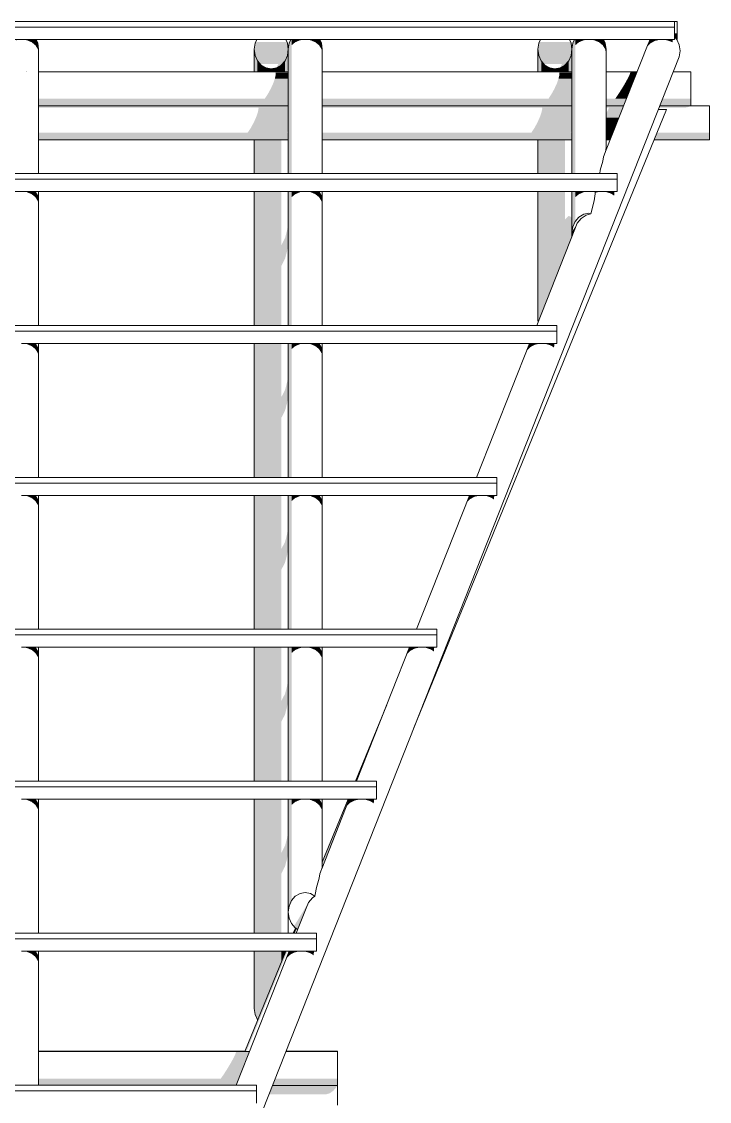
# Model space of a CAD drawing. Header units: millimetres. Extents: x -71878 to 121433, y -67383 to 83273.
# Drawn here: x 81839 to 84264, y -45468 to -41662 of the extents above; entities that cross this region are included whole.
import ezdxf

# ---------------------------------------------------------------- set-up
doc = ezdxf.new("R2010")
doc.units = ezdxf.units.MM
doc.header["$MEASUREMENT"] = 0
for name, color, linetype, lineweight in [('COLUMNAS_Pluma_Nº__1', 7, 'Continuous', 0), ('ENTIRADO_Pluma_Nº__21', 7, 'Continuous', 5), ('Vigas_Pluma_Nº__21', 7, 'Continuous', 5)]:
    doc.layers.add(name, color=color, linetype=linetype, lineweight=lineweight)
for name, color, linetype, lineweight, true_color in [('COLUMNAS_Pluma_Nº__3', 7, 'Continuous', 0, 0x646464), ('ENTIRADO_Pluma_Nº__3', 7, 'Continuous', 0, 0x646464), ('Vigas_Pluma_Nº__3', 7, 'Continuous', 0, 0x646464)]:
    doc.layers.add(name, color=color, linetype=linetype, lineweight=lineweight, true_color=true_color)

msp = doc.modelspace()

# ---------------------------------------------------------------- hatches: boundary and pattern name
at = {"layer": 'COLUMNAS_Pluma_Nº__3', "linetype": 'Continuous', "lineweight": 0, "true_color": 0x191919}
for points in [[(83126.31, -44069.697), (83016.017, -44339.609), (83019.497, -44339.609)], [(82899.463, -44624.844), (82899.463, -44636.716), (82977.422, -44445.933), (82994.466, -44402.863), (82990.17, -44402.863)], [(82797.229, -44875.032), (82802.08, -44875.032), (82808.567, -44859.158), (82804.654, -44856.862)], [(82626.837, -45292.02), (82631.688, -45292.02), (82776.233, -44938.285), (82771.382, -44938.285)]]:
    msp.add_hatch(color=250, dxfattribs=at).paths.add_polyline_path(points)
at = {"layer": 'ENTIRADO_Pluma_Nº__3', "linetype": 'Continuous', "lineweight": 0, "true_color": 0x191919}
msp.add_hatch(color=250, dxfattribs=at).paths.add_polyline_path([(84141.199, -41705.918), (84141.199, -41715.834), (84149.424, -41725.485), (84149.538, -41725.749), (84150.284, -41725.749), (84150.284, -41705.918)])
at = {"layer": 'Vigas_Pluma_Nº__3', "linetype": 'Continuous', "lineweight": 0, "true_color": 0x191919}
for points in [[(81820.921, -41728.158), (81839.463, -41725.749), (81820.921, -41725.749)], [(81858.004, -41725.749), (81839.463, -41725.749), (81858.004, -41728.158)], [(81858.004, -41728.158), (81874.73, -41735.149), (81874.73, -41725.749), (81858.004, -41725.749)], [(81874.73, -41735.149), (81888.004, -41746.038), (81888.004, -41725.749), (81874.73, -41725.749)], [(81888.004, -41725.749), (81888.004, -41746.038), (81896.526, -41759.759), (81896.526, -41738.743), (81894.649, -41734.5), (81889.213, -41725.749)], [(81896.526, -41759.759), (81899.463, -41774.969), (81899.463, -41760.092), (81896.526, -41738.743)], [(82659.463, -41760.092), (82662.399, -41781.441), (82670.922, -41800.7), (82680.583, -41811.826), (82744.403, -41811.826), (82737.299, -41825.926), (82738.004, -41825.798), (82754.73, -41815.985), (82768.004, -41800.7), (82776.526, -41781.441), (82779.463, -41760.092), (82776.526, -41738.743), (82774.649, -41734.5), (82664.277, -41734.5), (82662.399, -41738.743)], [(82782.399, -41738.742), (82779.463, -41760.091), (82779.463, -42197.918), (82782.399, -42197.918)], [(82782.399, -41738.742), (82782.399, -42197.918), (82790.922, -42197.918), (82790.922, -41725.749), (82788.149, -41725.749)], [(82790.922, -41746.038), (82804.195, -41735.149), (82804.195, -41725.749), (82790.922, -41725.749)], [(82804.195, -41735.149), (82820.921, -41728.158), (82820.922, -41725.749), (82804.195, -41725.749)], [(82820.921, -41728.158), (82839.462, -41725.749), (82820.922, -41725.749)], [(82858.004, -41725.749), (82839.463, -41725.749), (82858.004, -41728.158)], [(82858.004, -41728.158), (82874.73, -41735.149), (82874.73, -41725.749), (82858.004, -41725.749)], [(82874.73, -41735.149), (82888.004, -41746.038), (82888.004, -41725.749), (82874.73, -41725.749)], [(82888.004, -41725.749), (82888.004, -41746.038), (82896.526, -41759.759), (82896.526, -41738.742), (82894.649, -41734.5), (82889.213, -41725.749)], [(82896.526, -41759.759), (82899.463, -41774.969), (82899.463, -41760.091), (82896.526, -41738.742)], [(83659.463, -41760.092), (83662.399, -41781.441), (83670.922, -41800.7), (83680.583, -41811.825), (83744.403, -41811.826), (83737.299, -41825.926), (83738.004, -41825.798), (83754.73, -41815.985), (83768.004, -41800.7), (83776.526, -41781.441), (83779.463, -41760.092), (83776.526, -41738.743), (83774.649, -41734.5), (83664.277, -41734.5), (83662.399, -41738.743)], [(83779.463, -41760.091), (83779.463, -42197.918), (83782.399, -42197.918), (83782.399, -41738.742)], [(83782.399, -42197.918), (83790.921, -42197.918), (83790.921, -41725.749), (83788.149, -41725.749), (83782.399, -41738.742)], [(83790.922, -41746.038), (83804.196, -41735.149), (83804.195, -41725.749), (83790.922, -41725.749)], [(83804.195, -41735.149), (83820.921, -41728.158), (83820.922, -41725.749), (83804.195, -41725.749)], [(83820.921, -41728.158), (83839.463, -41725.749), (83820.922, -41725.749)], [(83839.463, -41725.749), (83858.004, -41728.158), (83858.004, -41725.749)], [(83858.004, -41728.158), (83874.73, -41735.149), (83874.73, -41725.749), (83858.004, -41725.749)], [(83874.73, -41735.149), (83888.004, -41746.038), (83888.004, -41725.749), (83874.73, -41725.749)], [(83888.004, -41746.038), (83896.526, -41759.759), (83896.526, -41738.742), (83894.649, -41734.5), (83889.213, -41725.749), (83888.004, -41725.749)], [(84054.108, -41727.052), (84046.355, -41745.076), (84045.697, -41746.445), (83897.584, -42120.721), (83896.526, -42124.101), (83890.982, -42139.265)], [(83896.526, -41759.759), (83899.463, -41774.969), (83899.463, -41760.091), (83896.526, -41738.742)], [(84053.492, -41728.607), (84044.693, -41750.844), (84056.383, -41738.83), (84061.559, -41725.749), (84056.274, -41725.749)], [(84046.415, -41744.629), (84046.355, -41745.076), (84054.108, -41727.052), (84053.89, -41727.415)], [(84061.559, -41725.749), (84056.382, -41738.83), (84072.18, -41730.382), (84074.014, -41725.749)], [(84072.18, -41730.382), (84090.541, -41726.326), (84090.769, -41725.749), (84074.014, -41725.749)], [(84090.541, -41726.326), (84109.666, -41727.059), (84110.185, -41725.749), (84090.769, -41725.749)], [(84109.666, -41727.059), (84127.684, -41732.509), (84130.36, -41725.749), (84110.185, -41725.749)], [(84130.36, -41725.749), (84127.684, -41732.51), (84133.709, -41736.341), (84134.817, -41725.749)], [(82662.399, -41781.441), (82659.463, -41760.092), (82659.463, -41839.078), (82662.399, -41839.078)], [(82670.922, -41800.7), (82662.399, -41781.441), (82662.399, -41839.078), (82670.922, -41839.078)], [(82776.526, -41781.441), (82768.004, -41800.701), (82768.004, -41839.078), (82775.405, -41839.078), (82776.526, -41835.271)], [(82779.463, -41760.092), (82776.526, -41781.441), (82776.526, -41835.271), (82779.38, -41805.576), (82779.463, -41804.629)], [(83662.399, -41781.441), (83659.463, -41760.092), (83659.463, -41839.078), (83662.399, -41839.078)], [(83662.399, -41839.078), (83670.922, -41839.078), (83670.922, -41800.701), (83662.399, -41781.441)], [(83776.526, -41781.441), (83768.004, -41800.701), (83768.004, -41839.078), (83775.405, -41839.078), (83776.526, -41835.271)], [(83779.463, -41760.092), (83776.526, -41781.441), (83776.526, -41835.271), (83779.38, -41805.576), (83779.463, -41804.629)], [(84045.697, -41746.445), (84046.355, -41745.076), (84046.415, -41744.629)], [(82684.195, -41815.985), (82670.922, -41800.7), (82670.922, -41839.078), (82684.195, -41839.078)], [(82700.922, -41825.798), (82684.195, -41815.985), (82684.195, -41839.078), (82700.922, -41839.078)], [(82754.73, -41815.985), (82738.004, -41825.798), (82738.004, -41839.078), (82754.73, -41839.078)], [(82768.004, -41800.7), (82754.73, -41815.985), (82754.73, -41839.078), (82768.004, -41839.078)], [(83684.195, -41815.985), (83670.922, -41800.701), (83670.922, -41839.078), (83684.195, -41839.078)], [(83700.922, -41825.798), (83684.195, -41815.985), (83684.195, -41839.078), (83700.922, -41839.078)], [(83754.73, -41815.985), (83738.004, -41825.798), (83738.004, -41839.078), (83754.73, -41839.078)], [(83754.73, -41839.078), (83768.004, -41839.078), (83768.004, -41800.701), (83754.73, -41815.985)], [(82700.922, -41839.078), (82719.463, -41839.078), (82719.463, -41829.179), (82700.922, -41825.798)], [(82719.463, -41829.179), (82719.463, -41839.078), (82738.004, -41839.078), (82738.004, -41825.798)], [(82779.462, -41839.078), (82730.674, -41839.078), (82734.526, -41842.015), (82779.462, -41842.015)], [(82732.174, -41863.811), (82779.462, -41863.811), (82779.462, -41850.537), (82735.043, -41850.537)], [(82734.526, -41842.015), (82735.043, -41850.537), (82779.462, -41850.537), (82779.462, -41842.015)], [(82779.463, -41839.078), (82779.463, -41821.767), (82778.043, -41839.078)], [(83700.922, -41839.078), (83719.463, -41839.078), (83719.463, -41829.179), (83700.922, -41825.798)], [(83719.463, -41839.078), (83738.004, -41839.078), (83738.004, -41825.798), (83719.463, -41829.179)], [(83730.674, -41839.078), (83734.526, -41842.015), (83779.462, -41842.015), (83779.462, -41839.078)], [(83735.043, -41850.537), (83732.173, -41863.811), (83779.462, -41863.811), (83779.462, -41850.537)], [(83734.526, -41842.015), (83735.043, -41850.537), (83779.462, -41850.537), (83779.462, -41842.015)], [(83779.463, -41839.078), (83779.463, -41821.767), (83778.043, -41839.078)], [(83982.131, -41850.537), (83975.614, -41863.811), (83999.251, -41863.811), (84004.504, -41850.537)], [(83985.276, -41842.015), (83982.131, -41850.537), (84004.504, -41850.537), (84007.876, -41842.015)], [(83984.742, -41839.078), (83985.276, -41842.015), (84007.876, -41842.015), (84009.039, -41839.078)], [(82726.198, -41880.537), (82717.703, -41899.078), (82779.462, -41899.078), (82779.462, -41880.537)], [(82732.173, -41863.811), (82726.198, -41880.537), (82779.462, -41880.537), (82779.462, -41863.811)], [(83726.198, -41880.537), (83717.703, -41899.078), (83779.462, -41899.078), (83779.462, -41880.537)], [(83732.174, -41863.811), (83726.198, -41880.537), (83779.462, -41880.537), (83779.462, -41863.811)], [(83955.285, -41899.078), (83985.295, -41899.078), (83992.632, -41880.537), (83966.364, -41880.537)], [(83966.364, -41880.537), (83992.632, -41880.537), (83999.251, -41863.811), (83975.614, -41863.811)], [(82696.641, -41934.345), (82779.462, -41934.345), (82779.462, -41917.619), (82707.518, -41917.618)], [(82707.518, -41917.619), (82779.462, -41917.619), (82779.462, -41899.078), (82717.702, -41899.078)], [(83696.641, -41934.345), (83779.462, -41934.345), (83779.462, -41917.619), (83707.518, -41917.619)], [(83717.702, -41899.078), (83707.518, -41917.619), (83779.462, -41917.619), (83779.462, -41899.078)], [(83932.055, -41934.345), (83971.338, -41934.345), (83977.957, -41917.619), (83943.464, -41917.619)], [(83943.464, -41917.619), (83977.957, -41917.619), (83985.295, -41899.078), (83955.285, -41899.078)], [(81899.463, -41947.619), (82779.462, -41947.619), (82779.462, -41934.345), (81899.463, -41934.345)], [(81899.463, -41956.142), (82779.462, -41956.142), (82779.462, -41947.619), (81899.463, -41947.619)], [(82779.462, -41956.142), (81899.463, -41956.142), (81899.463, -41959.078), (82779.462, -41959.078)], [(81899.463, -41962.015), (82779.462, -41962.015), (82779.462, -41959.078), (81899.463, -41959.078)], [(81899.463, -41965.923), (82674.312, -41965.923), (82674.592, -41970.537), (82779.462, -41970.537), (82779.462, -41962.014), (81899.463, -41962.014)], [(82674.592, -41970.537), (82671.722, -41983.811), (82779.462, -41983.811), (82779.462, -41970.537)], [(82899.463, -41947.619), (83779.462, -41947.619), (83779.462, -41934.345), (82899.463, -41934.345)], [(83779.462, -41947.619), (82899.463, -41947.619), (82899.463, -41956.142), (83779.462, -41956.142)], [(82899.463, -41956.142), (82899.463, -41959.078), (83779.462, -41959.078), (83779.462, -41956.142)], [(82899.463, -41959.078), (82899.463, -41962.015), (83779.463, -41962.015), (83779.463, -41959.078)], [(82899.463, -41965.923), (83674.312, -41965.923), (83674.592, -41970.537), (83779.463, -41970.537), (83779.463, -41962.014), (82899.463, -41962.014)], [(83671.722, -41983.811), (83779.463, -41983.811), (83779.463, -41970.537), (83674.592, -41970.537)], [(83899.463, -41947.619), (83966.085, -41947.619), (83971.338, -41934.345), (83899.463, -41934.345)], [(83899.463, -41956.142), (83962.713, -41956.142), (83966.085, -41947.619), (83899.463, -41947.619)], [(83899.463, -41956.142), (83899.463, -41959.078), (83961.551, -41959.078), (83962.713, -41956.142)], [(83961.551, -41959.078), (83899.463, -41959.078), (83899.463, -41962.015), (83960.388, -41962.015)], [(83909.726, -41965.923), (83908.023, -41970.537), (83957.016, -41970.537), (83960.389, -41962.014), (83899.463, -41962.014), (83899.463, -41965.923)], [(83908.023, -41970.537), (83901.506, -41983.811), (83951.763, -41983.811), (83957.016, -41970.537)], [(84088.506, -41962.014), (84086.96, -41965.923), (84176.479, -41965.923), (84186.895, -41964.467), (84192.316, -41962.015)], [(84089.669, -41959.078), (84088.506, -41962.015), (84192.316, -41962.015), (84195.074, -41961.423), (84198.808, -41959.078)], [(84089.669, -41959.078), (84198.808, -41959.078), (84198.808, -41956.142), (84090.831, -41956.142)], [(84090.831, -41956.142), (84198.808, -41956.142), (84198.808, -41947.619), (84094.203, -41947.619)], [(84099.456, -41934.345), (84094.203, -41947.619), (84198.808, -41947.619), (84198.808, -41934.345)], [(82657.251, -42019.078), (82779.462, -42019.078), (82779.462, -42000.537), (82665.747, -42000.537)], [(82671.722, -41983.811), (82665.747, -42000.537), (82779.462, -42000.537), (82779.462, -41983.811)], [(83657.251, -42019.078), (83779.463, -42019.078), (83779.463, -42000.537), (83665.747, -42000.537)], [(83671.722, -41983.811), (83665.747, -42000.537), (83779.463, -42000.537), (83779.463, -41983.811)], [(83899.463, -42000.537), (83945.144, -42000.537), (83951.763, -41983.811), (83901.506, -41983.811), (83899.463, -41987.506)], [(83899.463, -42019.078), (83937.807, -42019.078), (83945.144, -42000.537), (83899.463, -42000.537)], [(82647.066, -42037.619), (82636.19, -42054.345), (82774.186, -42054.345), (82779.463, -42046.231), (82779.463, -42037.619)], [(82647.066, -42037.619), (82779.462, -42037.619), (82779.462, -42019.078), (82657.251, -42019.078)], [(83647.067, -42037.619), (83636.19, -42054.345), (83774.186, -42054.346), (83779.462, -42046.231), (83779.462, -42037.619)], [(83647.066, -42037.619), (83779.463, -42037.619), (83779.463, -42019.078), (83657.251, -42019.078)], [(83899.463, -42037.619), (83930.47, -42037.619), (83937.807, -42019.078), (83899.463, -42019.078)], [(83930.47, -42037.619), (83899.463, -42037.619), (83899.463, -42054.345), (83923.85, -42054.345)], [(82779.462, -42054.345), (81899.463, -42054.345), (81899.463, -42067.619), (82779.462, -42067.619)], [(81899.463, -42076.141), (82779.462, -42076.141), (82779.462, -42067.619), (81899.463, -42067.619)], [(81899.463, -42076.141), (81899.463, -42079.078), (82779.462, -42079.078), (82779.462, -42076.141)], [(82659.463, -42197.918), (82662.399, -42197.918), (82662.399, -42079.078), (82659.463, -42079.078)], [(82662.399, -42197.918), (82670.922, -42197.918), (82670.922, -42079.078), (82662.399, -42079.078)], [(82670.921, -42197.918), (82684.195, -42197.918), (82684.195, -42079.078), (82670.921, -42079.078)], [(82684.195, -42197.918), (82700.922, -42197.918), (82700.922, -42079.078), (82684.195, -42079.078)], [(82700.922, -42197.918), (82719.463, -42197.918), (82719.463, -42079.078), (82700.922, -42079.078)], [(82738.004, -42079.078), (82719.463, -42079.078), (82719.463, -42197.918), (82738.004, -42197.918)], [(82738.004, -42197.918), (82754.73, -42197.918), (82754.73, -42079.078), (82738.004, -42079.078)], [(82899.463, -42067.619), (83779.462, -42067.619), (83779.462, -42054.345), (82899.463, -42054.345)], [(83779.462, -42067.619), (82899.463, -42067.619), (82899.463, -42076.141), (83779.462, -42076.141)], [(83779.462, -42076.141), (82899.463, -42076.141), (82899.463, -42079.078), (83779.462, -42079.078)], [(83659.463, -42197.918), (83662.399, -42197.918), (83662.399, -42079.078), (83659.463, -42079.078)], [(83662.399, -42079.078), (83662.399, -42197.918), (83670.922, -42197.918), (83670.922, -42079.078)], [(83670.922, -42197.918), (83684.195, -42197.918), (83684.195, -42079.078), (83670.922, -42079.078)], [(83684.195, -42079.078), (83684.195, -42197.918), (83700.922, -42197.918), (83700.922, -42079.078)], [(83700.922, -42079.078), (83700.922, -42197.918), (83719.463, -42197.918), (83719.463, -42079.078)], [(83719.463, -42197.918), (83738.004, -42197.918), (83738.004, -42079.078), (83719.463, -42079.078)], [(83754.73, -42079.078), (83738.004, -42079.078), (83738.004, -42197.918), (83754.73, -42197.918)], [(83899.463, -42054.345), (83899.463, -42067.619), (83918.598, -42067.619), (83923.85, -42054.345)], [(83918.598, -42067.619), (83899.463, -42067.619), (83899.463, -42076.141), (83915.225, -42076.141)], [(83899.463, -42079.078), (83914.063, -42079.078), (83915.225, -42076.141), (83899.463, -42076.141)], [(84070.1, -42076.141), (84068.9, -42079.078), (84263.98, -42079.078), (84263.98, -42076.141)], [(84070.1, -42076.141), (84263.98, -42076.141), (84263.98, -42067.619), (84073.582, -42067.619)], [(84079.006, -42054.345), (84073.582, -42067.619), (84263.98, -42067.619), (84263.98, -42054.345)], [(83890.982, -42139.264), (83896.526, -42124.101), (83896.526, -42118.233)], [(83896.526, -42118.233), (83896.526, -42124.101), (83897.584, -42120.721), (83899.463, -42115.972), (83899.463, -42098.845)], [(81839.582, -42261.171), (81858.004, -42263.565), (81858.004, -42261.171)], [(81858.004, -42263.565), (81874.73, -42270.556), (81874.73, -42261.171), (81858.004, -42261.171)], [(81874.73, -42270.556), (81888.004, -42281.445), (81888.004, -42261.171), (81874.73, -42261.171)], [(81888.004, -42261.171), (81888.004, -42281.445), (81896.526, -42295.166), (81896.526, -42272.93), (81889.222, -42261.171)], [(81896.526, -42295.166), (81899.463, -42310.376), (81899.463, -42288.14), (81896.526, -42272.93)], [(82662.399, -42261.171), (82659.463, -42261.171), (82659.463, -42733.341), (82662.399, -42733.341)], [(82670.922, -42261.171), (82662.399, -42261.171), (82662.399, -42733.341), (82670.922, -42733.341)], [(82670.922, -42733.341), (82684.195, -42733.341), (82684.195, -42261.171), (82670.922, -42261.171)], [(82700.922, -42261.171), (82684.195, -42261.171), (82684.195, -42733.341), (82700.922, -42733.341)], [(82719.463, -42261.171), (82700.922, -42261.171), (82700.922, -42733.341), (82719.463, -42733.341)], [(82719.463, -42733.341), (82738.004, -42733.341), (82738.004, -42261.171), (82719.463, -42261.171)], [(82754.73, -42261.171), (82738.004, -42261.171), (82738.004, -42733.341), (82754.73, -42733.341)], [(82779.463, -42261.171), (82779.462, -42733.341), (82782.399, -42733.341), (82782.399, -42261.171)], [(82782.399, -42261.171), (82782.399, -42733.341), (82790.922, -42733.341), (82790.922, -42261.171)], [(82790.922, -42281.461), (82804.195, -42270.572), (82804.195, -42261.171), (82790.922, -42261.171)], [(82804.195, -42270.572), (82820.921, -42263.58), (82820.922, -42261.171), (82804.195, -42261.171)], [(82820.922, -42261.171), (82820.922, -42263.58), (82839.463, -42261.171)], [(82858.004, -42261.171), (82839.463, -42261.172), (82858.004, -42263.58)], [(82858.004, -42263.58), (82874.73, -42270.572), (82874.73, -42261.171), (82858.004, -42261.171)], [(82874.73, -42270.572), (82888.004, -42281.461), (82888.004, -42261.171), (82874.73, -42261.171)], [(82888.004, -42261.171), (82888.004, -42281.461), (82896.526, -42295.182), (82896.526, -42272.945), (82889.213, -42261.171)], [(82896.526, -42295.182), (82899.463, -42310.392), (82899.463, -42288.155), (82896.526, -42272.945)], [(83662.399, -42261.171), (83659.463, -42261.171), (83659.463, -42715.91), (83660.129, -42720.758), (83662.399, -42715.022)], [(83662.399, -42261.171), (83662.399, -42715.022), (83670.922, -42693.486), (83670.922, -42261.171)], [(83684.195, -42261.171), (83670.922, -42261.171), (83670.922, -42693.486), (83684.195, -42659.944)], [(83684.195, -42659.944), (83700.922, -42617.678), (83700.922, -42261.171), (83684.195, -42261.171)], [(83700.922, -42617.678), (83719.463, -42570.825), (83719.463, -42261.171), (83700.922, -42261.171)], [(83719.463, -42570.825), (83738.004, -42523.973), (83738.004, -42261.171), (83719.463, -42261.171)], [(83738.004, -42261.171), (83738.004, -42523.973), (83754.73, -42481.707), (83754.73, -42261.171)], [(83782.399, -42261.171), (83779.463, -42261.171), (83779.463, -42407.249), (83782.399, -42385.899)], [(83790.922, -42261.171), (83782.399, -42261.171), (83782.399, -42385.899), (83790.922, -42366.64)], [(83790.922, -42261.171), (83790.922, -42281.461), (83804.195, -42270.572), (83804.195, -42261.171)], [(83804.195, -42261.171), (83804.195, -42270.572), (83820.921, -42263.58), (83820.922, -42261.171)], [(83820.922, -42261.171), (83820.922, -42263.58), (83839.463, -42261.171)], [(83839.463, -42261.172), (83858.004, -42263.58), (83858.004, -42261.171)], [(83858.004, -42261.171), (83858.004, -42263.58), (83862.258, -42265.359), (83862.866, -42261.171)], [(83862.258, -42265.359), (83878.662, -42261.735), (83878.885, -42261.171), (83862.866, -42261.171)], [(83878.662, -42261.735), (83897.787, -42262.468), (83898.3, -42261.171), (83878.885, -42261.171)], [(83897.787, -42262.468), (83915.806, -42267.918), (83918.476, -42261.171), (83898.3, -42261.171)], [(83915.806, -42267.918), (83928.105, -42275.742), (83929.629, -42261.171), (83918.475, -42261.171)], [(83768.004, -42347.049), (83754.73, -42360.426), (83754.73, -42481.707), (83768.004, -42448.164)], [(83776.526, -42350.924), (83768.004, -42347.05), (83768.004, -42448.164), (83776.526, -42426.628)], [(83778.71, -42366.352), (83776.526, -42350.924), (83776.526, -42426.628), (83779.463, -42419.208), (83779.463, -42357.173)], [(82779.463, -42357.173), (82776.526, -42392.972), (82776.526, -42465.918), (82779.463, -42430.119)], [(83655.15, -42733.341), (83655.887, -42733.341), (83798.342, -42373.362), (83789.605, -42393.578)], [(83779.463, -42407.249), (83780.683, -42416.123), (83789.605, -42393.578), (83798.342, -42373.362), (83780.049, -42402.983)], [(82768.004, -42425.267), (82754.73, -42450.896), (82754.73, -42523.842), (82768.004, -42498.213)], [(82776.526, -42392.972), (82768.004, -42425.267), (82768.004, -42498.213), (82776.526, -42465.918)], [(81858.004, -42796.594), (81839.702, -42796.594), (81858.003, -42798.972)], [(81858.004, -42798.972), (81874.73, -42805.963), (81874.73, -42796.594), (81858.004, -42796.594)], [(81874.73, -42805.963), (81888.004, -42816.852), (81888.004, -42796.594), (81874.73, -42796.594)], [(81888.004, -42796.594), (81888.004, -42816.852), (81896.526, -42830.573), (81896.526, -42808.337), (81889.232, -42796.594)], [(81896.526, -42830.573), (81899.463, -42845.783), (81899.463, -42823.547), (81896.526, -42808.337)], [(82662.399, -42796.594), (82659.463, -42796.594), (82659.463, -43268.764), (82662.399, -43268.764)], [(82670.922, -42796.594), (82662.399, -42796.594), (82662.399, -43268.764), (82670.922, -43268.764)], [(82684.195, -42796.594), (82670.922, -42796.594), (82670.922, -43268.764), (82684.195, -43268.764)], [(82684.195, -43268.764), (82700.922, -43268.764), (82700.922, -42796.594), (82684.195, -42796.594)], [(82719.463, -42796.594), (82700.922, -42796.594), (82700.922, -43268.764), (82719.463, -43268.764)], [(82719.463, -42796.594), (82719.463, -43268.764), (82738.004, -43268.764), (82738.004, -42796.594)], [(82754.73, -42796.594), (82738.004, -42796.594), (82738.004, -43268.764), (82754.73, -43268.764)], [(82782.399, -42796.594), (82779.463, -42796.594), (82779.463, -43268.764), (82782.399, -43268.764)], [(82782.399, -43268.764), (82790.922, -43268.764), (82790.922, -42796.594), (82782.399, -42796.594)], [(82790.922, -42816.883), (82804.195, -42805.994), (82804.195, -42796.594), (82790.922, -42796.594)], [(82804.196, -42805.994), (82820.921, -42799.003), (82820.922, -42796.594), (82804.195, -42796.594)], [(82820.922, -42799.003), (82839.462, -42796.594), (82820.922, -42796.594)], [(82839.463, -42796.594), (82858.004, -42799.003), (82858.004, -42796.594)], [(82858.004, -42799.003), (82874.73, -42805.994), (82874.73, -42796.594), (82858.004, -42796.594)], [(82874.73, -42805.994), (82888.004, -42816.883), (82888.004, -42796.594), (82874.73, -42796.594)], [(82888.004, -42796.594), (82888.004, -42816.883), (82896.526, -42830.605), (82896.526, -42808.368), (82889.213, -42796.594)], [(82896.526, -42830.605), (82899.463, -42845.814), (82899.463, -42823.578), (82896.526, -42808.368)], [(83630.118, -42796.594), (83443.266, -43268.764), (83444.003, -43268.764), (83630.855, -42796.594)], [(83620.936, -42821.661), (83632.625, -42809.648), (83637.791, -42796.594), (83632.49, -42796.594), (83629.735, -42799.425)], [(83632.625, -42809.648), (83648.423, -42801.2), (83650.246, -42796.594), (83637.791, -42796.594)], [(83648.423, -42801.2), (83666.783, -42797.144), (83667.001, -42796.594), (83650.246, -42796.594)], [(83666.784, -42797.144), (83685.909, -42797.877), (83686.416, -42796.594), (83667.001, -42796.594)], [(83685.909, -42797.877), (83703.927, -42803.327), (83706.591, -42796.594), (83686.416, -42796.594)], [(83703.927, -42803.327), (83716.235, -42811.156), (83717.758, -42796.594), (83706.591, -42796.594)], [(82779.463, -42965.526), (82779.463, -42892.58), (82776.526, -42928.379), (82776.526, -43001.325)], [(82768.004, -43033.619), (82768.004, -42960.673), (82754.73, -42986.303), (82754.73, -43059.249)], [(82776.526, -43001.325), (82776.526, -42928.379), (82768.004, -42960.673), (82768.004, -43033.619)], [(81839.821, -43332.017), (81858.004, -43334.379), (81858.004, -43332.017)], [(81858.003, -43334.379), (81874.73, -43341.371), (81874.73, -43332.017), (81858.004, -43332.017)], [(81874.73, -43341.371), (81888.004, -43352.26), (81888.004, -43332.017), (81874.73, -43332.017)], [(81888.004, -43332.017), (81888.004, -43352.26), (81896.526, -43365.981), (81896.526, -43343.745), (81889.242, -43332.017)], [(82659.463, -43332.017), (82659.463, -43804.186), (82662.399, -43804.186), (82662.399, -43332.017)], [(82662.399, -43332.017), (82662.399, -43804.186), (82670.922, -43804.186), (82670.922, -43332.017)], [(82670.922, -43332.017), (82670.921, -43804.186), (82684.195, -43804.186), (82684.195, -43332.017)], [(82684.195, -43332.017), (82684.195, -43804.186), (82700.921, -43804.186), (82700.922, -43332.017)], [(82700.922, -43332.017), (82700.922, -43804.186), (82719.463, -43804.186), (82719.463, -43332.017)], [(82738.004, -43332.017), (82719.463, -43332.017), (82719.463, -43804.186), (82738.004, -43804.186)], [(82754.73, -43332.017), (82738.004, -43332.017), (82738.004, -43804.186), (82754.73, -43804.186)], [(82779.463, -43332.017), (82779.463, -43804.186), (82782.399, -43804.186), (82782.399, -43332.017)], [(82790.922, -43332.017), (82782.399, -43332.017), (82782.399, -43804.186), (82790.922, -43804.186)], [(82790.922, -43352.306), (82804.195, -43341.417), (82804.195, -43332.017), (82790.922, -43332.017)], [(82804.196, -43341.417), (82820.922, -43334.426), (82820.922, -43332.017), (82804.195, -43332.017)], [(82820.922, -43334.426), (82839.462, -43332.017), (82820.922, -43332.017)], [(82839.463, -43332.017), (82858.004, -43334.426), (82858.004, -43332.017)], [(82858.004, -43334.426), (82874.73, -43341.417), (82874.73, -43332.017), (82858.004, -43332.017)], [(82874.73, -43341.417), (82888.004, -43352.306), (82888.004, -43332.017), (82874.73, -43332.017)], [(82888.004, -43332.017), (82888.004, -43352.306), (82896.526, -43366.027), (82896.526, -43343.791), (82889.213, -43332.017)], [(83231.382, -43804.186), (83232.119, -43804.186), (83418.971, -43332.017), (83418.234, -43332.017)], [(83409.057, -43357.07), (83420.746, -43345.057), (83425.907, -43332.017), (83420.597, -43332.017), (83417.857, -43334.834)], [(83420.746, -43345.057), (83436.545, -43336.608), (83438.362, -43332.017), (83425.907, -43332.017)], [(83436.545, -43336.608), (83454.905, -43332.552), (83455.117, -43332.017), (83438.362, -43332.017)], [(83454.905, -43332.552), (83474.03, -43333.286), (83474.532, -43332.017), (83455.117, -43332.017)], [(83474.03, -43333.286), (83492.048, -43338.736), (83494.707, -43332.017), (83474.532, -43332.017)], [(83492.048, -43338.736), (83504.365, -43346.57), (83505.887, -43332.017), (83494.707, -43332.017)], [(81896.526, -43365.981), (81899.463, -43381.19), (81899.463, -43358.954), (81896.526, -43343.745)], [(82896.526, -43366.027), (82899.463, -43381.237), (82899.463, -43359), (82896.526, -43343.791)], [(82779.463, -43427.986), (82776.526, -43463.785), (82776.526, -43536.731), (82779.463, -43500.932)], [(82776.526, -43463.785), (82768.004, -43496.08), (82768.004, -43569.026), (82776.526, -43536.731)], [(82768.004, -43496.08), (82754.73, -43521.709), (82754.73, -43594.655), (82768.004, -43569.026)], [(81858.004, -43867.44), (81839.942, -43867.44), (81858.004, -43869.787)], [(81858.004, -43869.787), (81874.73, -43876.778), (81874.73, -43867.44), (81858.004, -43867.44)], [(81874.73, -43876.778), (81888.004, -43887.667), (81888.004, -43867.44), (81874.73, -43867.44)], [(81888.004, -43867.44), (81888.004, -43887.667), (81896.526, -43901.388), (81896.526, -43879.152), (81889.251, -43867.44)], [(82662.399, -43867.44), (82659.463, -43867.44), (82659.463, -44339.609), (82662.399, -44339.609)], [(82670.922, -43867.44), (82662.399, -43867.44), (82662.399, -44339.609), (82670.922, -44339.609)], [(82684.195, -43867.44), (82670.921, -43867.44), (82670.921, -44339.609), (82684.195, -44339.609)], [(82684.195, -43867.44), (82684.195, -44339.609), (82700.922, -44339.609), (82700.922, -43867.44)], [(82700.922, -43867.44), (82700.922, -44339.609), (82719.463, -44339.609), (82719.463, -43867.44)], [(82719.463, -43867.44), (82719.463, -44339.609), (82738.004, -44339.609), (82738.004, -43867.44)], [(82754.73, -43867.44), (82738.004, -43867.44), (82738.004, -44339.609), (82754.73, -44339.609)], [(82779.463, -44339.609), (82782.399, -44339.609), (82782.399, -43867.44), (82779.463, -43867.44)], [(82782.399, -44339.609), (82790.922, -44339.609), (82790.922, -43867.44), (82782.399, -43867.44)], [(82790.921, -43887.729), (82804.195, -43876.84), (82804.195, -43867.44), (82790.922, -43867.44)], [(82804.195, -43876.84), (82820.921, -43869.849), (82820.922, -43867.44), (82804.195, -43867.44)], [(82820.921, -43869.849), (82839.463, -43867.44), (82820.922, -43867.44)], [(82839.463, -43867.44), (82858.004, -43869.849), (82858.004, -43867.44)], [(82858.004, -43869.849), (82874.73, -43876.84), (82874.73, -43867.44), (82858.004, -43867.44)], [(82874.73, -43876.84), (82888.004, -43887.729), (82888.004, -43867.44), (82874.73, -43867.44)], [(82888.004, -43867.44), (82888.004, -43887.729), (82896.526, -43901.45), (82896.526, -43879.213), (82889.213, -43867.44)], [(83206.35, -43867.44), (83019.497, -44339.609), (83020.234, -44339.609), (83207.087, -43867.44)], [(83205.978, -43870.243), (83197.178, -43892.479), (83208.868, -43880.466), (83214.022, -43867.44), (83208.705, -43867.44)], [(83208.868, -43880.465), (83224.666, -43872.017), (83226.477, -43867.44), (83214.022, -43867.44)], [(83224.666, -43872.017), (83243.026, -43867.961), (83243.233, -43867.44), (83226.477, -43867.44)], [(83243.026, -43867.961), (83262.152, -43868.694), (83262.648, -43867.44), (83243.233, -43867.44)], [(83262.152, -43868.694), (83280.17, -43874.145), (83282.823, -43867.44), (83262.648, -43867.44)], [(83282.823, -43867.44), (83280.17, -43874.145), (83292.494, -43881.984), (83294.016, -43867.44)], [(81896.526, -43901.388), (81899.463, -43916.598), (81899.463, -43894.362), (81896.526, -43879.152)], [(82896.526, -43901.45), (82899.463, -43916.66), (82899.463, -43894.423), (82896.526, -43879.213)], [(82779.463, -44036.338), (82779.463, -43963.393), (82776.526, -43999.191), (82776.526, -44072.137)], [(82776.526, -43999.192), (82768.004, -44031.486), (82768.004, -44104.432), (82776.526, -44072.137)], [(82768.004, -44031.486), (82754.73, -44057.115), (82754.73, -44130.061), (82768.004, -44104.432)], [(81840.061, -44402.863), (81858.004, -44405.194), (81858.004, -44402.863)], [(81858.004, -44405.194), (81874.73, -44412.185), (81874.73, -44402.863), (81858.004, -44402.863)], [(81874.73, -44412.185), (81888.004, -44423.074), (81888.004, -44402.863), (81874.73, -44402.863)], [(81888.004, -44402.863), (81888.004, -44423.074), (81896.526, -44436.795), (81896.526, -44414.559), (81889.261, -44402.863)], [(82659.463, -44402.863), (82659.463, -44875.032), (82662.399, -44875.032), (82662.399, -44402.863)], [(82670.922, -44402.863), (82662.399, -44402.863), (82662.399, -44875.032), (82670.922, -44875.032)], [(82670.922, -44402.863), (82670.921, -44875.032), (82684.195, -44875.032), (82684.195, -44402.863)], [(82684.195, -44875.032), (82700.922, -44875.032), (82700.922, -44402.863), (82684.195, -44402.863)], [(82719.463, -44402.863), (82700.922, -44402.863), (82700.922, -44875.032), (82719.463, -44875.032)], [(82738.004, -44402.863), (82719.463, -44402.863), (82719.463, -44875.032), (82738.004, -44875.032)], [(82738.004, -44402.863), (82738.004, -44875.032), (82754.73, -44875.032), (82754.73, -44402.863)], [(82779.463, -44800.7), (82782.399, -44779.351), (82782.399, -44402.863), (82779.463, -44402.863)], [(82782.399, -44779.351), (82790.922, -44760.091), (82790.922, -44402.863), (82782.399, -44402.863)], [(82790.922, -44423.152), (82804.195, -44412.263), (82804.195, -44402.863), (82790.922, -44402.863)], [(82804.195, -44402.863), (82804.196, -44412.263), (82820.922, -44405.272), (82820.922, -44402.863)], [(82820.922, -44402.863), (82820.921, -44405.272), (82839.463, -44402.863)], [(82839.463, -44402.863), (82858.004, -44405.272), (82858.004, -44402.863)], [(82858.004, -44405.272), (82874.73, -44412.263), (82874.73, -44402.863), (82858.004, -44402.863)], [(82874.73, -44412.263), (82888.004, -44423.152), (82888.004, -44402.863), (82874.73, -44402.863)], [(82888.004, -44423.152), (82896.526, -44436.873), (82896.526, -44414.636), (82889.213, -44402.863), (82888.004, -44402.863)], [(82896.526, -44651.053), (82890.941, -44666.328), (82995.203, -44402.863), (82994.466, -44402.863), (82897.571, -44647.713)], [(82985.3, -44427.887), (82996.989, -44415.874), (83002.138, -44402.863), (82996.813, -44402.863), (82994.1, -44405.651)], [(82996.989, -44415.874), (83012.787, -44407.426), (83014.593, -44402.863), (83002.138, -44402.863)], [(83012.787, -44407.426), (83031.148, -44403.37), (83031.348, -44402.863), (83014.593, -44402.863)], [(83031.148, -44403.37), (83050.273, -44404.103), (83050.764, -44402.863), (83031.348, -44402.863)], [(83050.273, -44404.103), (83068.291, -44409.554), (83070.939, -44402.863), (83050.764, -44402.863)], [(83068.291, -44409.554), (83080.624, -44417.398), (83082.145, -44402.863), (83070.939, -44402.863)], [(81896.526, -44436.795), (81899.463, -44452.005), (81899.463, -44429.769), (81896.526, -44414.559)], [(82896.526, -44436.873), (82899.463, -44452.083), (82899.463, -44429.846), (82896.526, -44414.636)], [(82779.463, -44498.799), (82776.526, -44534.598), (82776.526, -44607.544), (82779.463, -44571.745)], [(82776.526, -44607.544), (82776.526, -44534.598), (82768.004, -44566.892), (82768.004, -44639.838)], [(82768.004, -44639.838), (82768.004, -44566.892), (82754.73, -44592.522), (82754.73, -44665.468)], [(82896.526, -44645.142), (82896.526, -44651.053), (82897.571, -44647.713), (82899.463, -44642.933), (82899.463, -44625.754)], [(82890.941, -44666.328), (82896.526, -44651.053), (82896.526, -44645.142)], [(82799.237, -44850.884), (82804.195, -44856.593), (82812.891, -44861.695), (82842.473, -44786.942), (82851.21, -44766.726)], [(82807.613, -44875.032), (82808.35, -44875.032), (82851.21, -44766.726), (82842.473, -44786.942)], [(82767.003, -44875.032), (82768.004, -44875.032), (82768.004, -44874.024)], [(82770.221, -44875.032), (82768.004, -44874.024), (82768.004, -44875.032)], [(81840.181, -44938.285), (81858.004, -44940.601), (81858.004, -44938.285)], [(81858.004, -44940.601), (81874.73, -44947.592), (81874.73, -44938.285), (81858.004, -44938.285)], [(81874.73, -44947.592), (81888.004, -44958.481), (81888.004, -44938.285), (81874.73, -44938.285)], [(81888.004, -44938.285), (81888.004, -44958.481), (81896.526, -44972.202), (81896.526, -44949.966), (81889.271, -44938.285)], [(82595.729, -45410.455), (82596.466, -45410.455), (82783.319, -44938.285), (82782.582, -44938.285)], [(82659.463, -45139.89), (82662.399, -45161.239), (82662.399, -44938.285), (82659.463, -44938.285)], [(82662.399, -44938.285), (82662.399, -45161.239), (82670.922, -45180.499), (82670.922, -44938.285)], [(82670.922, -44938.285), (82670.922, -45180.499), (82671.932, -45181.662), (82684.195, -45151.651), (82684.195, -44938.285)], [(82684.195, -44938.285), (82684.195, -45151.651), (82700.922, -45110.718), (82700.922, -44938.285)], [(82719.463, -44938.285), (82700.922, -44938.285), (82700.922, -45110.718), (82719.463, -45065.344)], [(82719.463, -44938.285), (82719.463, -45065.344), (82738.004, -45019.97), (82738.004, -44938.285)], [(82754.73, -44938.285), (82738.004, -44938.285), (82738.004, -45019.97), (82754.73, -44979.038)], [(82754.73, -44979.038), (82768.004, -44946.554), (82768.004, -44938.285), (82754.73, -44938.285)], [(82768.004, -44946.554), (82771.382, -44938.285), (82768.004, -44938.285)], [(82773.421, -44963.297), (82785.11, -44951.283), (82790.254, -44938.285), (82784.921, -44938.285), (82782.221, -44941.06)], [(82790.254, -44938.285), (82785.111, -44951.283), (82800.909, -44942.835), (82802.709, -44938.285)], [(82800.909, -44942.835), (82819.269, -44938.779), (82819.464, -44938.285), (82802.709, -44938.285)], [(82819.269, -44938.779), (82838.394, -44939.512), (82838.88, -44938.285), (82819.464, -44938.285)], [(82838.394, -44939.512), (82856.412, -44944.963), (82859.055, -44938.285), (82838.88, -44938.285)], [(82856.412, -44944.963), (82868.754, -44952.812), (82870.273, -44938.285), (82859.055, -44938.285)], [(81896.526, -44972.202), (81899.463, -44987.412), (81899.463, -44965.176), (81896.526, -44949.966)], [(82394.335, -45292.02), (82626.837, -45292.02), (82627.118, -45291.333), (82398.086, -45291.333)], [(82585.372, -45316.753), (82576.121, -45333.479), (82626.191, -45333.479), (82632.81, -45316.753)], [(82591.889, -45303.479), (82585.372, -45316.753), (82632.81, -45316.753), (82638.063, -45303.479)], [(82595.034, -45294.957), (82591.889, -45303.479), (82638.063, -45303.479), (82641.435, -45294.957)], [(82595.034, -45294.957), (82641.435, -45294.957), (82642.598, -45292.02), (82594.499, -45292.02)], [(82553.221, -45370.561), (82611.516, -45370.561), (82618.854, -45352.02), (82565.043, -45352.02)], [(82565.043, -45352.02), (82618.854, -45352.02), (82626.191, -45333.479), (82576.122, -45333.479)], [(81899.462, -45400.561), (82599.644, -45400.561), (82604.897, -45387.287), (81899.462, -45387.287)], [(82541.812, -45387.287), (82604.897, -45387.287), (82611.517, -45370.561), (82553.221, -45370.561)], [(82727.762, -45400.561), (82953.078, -45400.561), (82953.078, -45387.287), (82733.015, -45387.287)], [(81899.462, -45409.083), (82596.272, -45409.083), (82599.644, -45400.561), (81899.462, -45400.561)], [(81899.462, -45409.084), (81899.462, -45410.455), (82595.729, -45410.455), (82596.272, -45409.084)], [(82717.411, -45426.717), (82711.227, -45442.344), (82914.148, -45442.344), (82925.793, -45439.148), (82938.038, -45430.353), (82941.167, -45426.717)], [(82722.664, -45413.444), (82717.411, -45426.718), (82941.167, -45426.718), (82947.673, -45419.664), (82951.002, -45413.444)], [(82723.227, -45412.02), (82722.664, -45413.444), (82951.002, -45413.444), (82951.626, -45412.02)], [(82723.227, -45412.02), (82953.078, -45412.02), (82953.078, -45409.084), (82724.389, -45409.084)], [(82724.39, -45409.083), (82953.078, -45409.083), (82953.078, -45400.561), (82727.762, -45400.561)]]:
    msp.add_hatch(color=250, dxfattribs=at).paths.add_polyline_path(points)

# ---------------------------------------------------------------- linework, layer by layer
at = {"layer": 'COLUMNAS_Pluma_Nº__1', "linetype": 'Continuous'}
for p, q in [((84112.585, -41972.171), (83951.958, -42365.26)), ((84097.035, -41972.171), (84084.487, -41972.171)), ((84107.733, -41972.171), (84097.035, -41972.171)), ((84112.585, -41972.171), (84107.733, -41972.171)), ((83951.958, -42365.26), (83222.148, -44151.269)), ((83126.311, -44069.697), (83016.017, -44339.609)), ((82990.17, -44402.863), (82899.463, -44624.844)), ((82804.654, -44856.862), (82797.229, -44875.032)), ((82771.382, -44938.285), (82626.837, -45292.02))]:
    msp.add_line(p, q, dxfattribs=at)
at = {"layer": 'ENTIRADO_Pluma_Nº__21', "linetype": 'Continuous'}
for p, q in [((65797.825, -41662.495), (84141.199, -41662.495)), ((84141.199, -41662.495), (84150.284, -41662.495)), ((84141.199, -41662.495), (84141.199, -41682.326)), ((84150.284, -41662.495), (84150.284, -41705.918)), ((65797.825, -41682.326), (84141.199, -41682.326)), ((84141.199, -41682.326), (84141.199, -41725.749)), ((84141.199, -41705.918), (84150.284, -41705.918)), ((84150.284, -41705.918), (84150.284, -41725.749)), ((65797.825, -41725.749), (84141.199, -41725.749)), ((84149.538, -41725.749), (84150.284, -41725.749)), ((66040.552, -42197.918), (83938.408, -42197.918)), ((81899.463, -42197.902), (82659.463, -42197.902)), ((82899.463, -42197.902), (83659.463, -42197.902)), ((83938.408, -42197.918), (83938.408, -42217.749)), ((66040.552, -42217.749), (83938.408, -42217.749)), ((83938.408, -42217.749), (83938.408, -42261.171)), ((66040.552, -42261.171), (83938.408, -42261.171)), ((66252.428, -42733.341), (83726.532, -42733.341)), ((81899.463, -42733.308), (82659.463, -42733.308)), ((82899.463, -42733.308), (83655.163, -42733.308)), ((83726.532, -42733.341), (83726.532, -42753.171)), ((66252.428, -42753.171), (83726.532, -42753.171)), ((83726.532, -42753.171), (83726.532, -42796.594)), ((81839.702, -42796.594), (83726.532, -42796.594)), ((66464.305, -43268.764), (83514.655, -43268.764)), ((66464.305, -43288.594), (83514.655, -43288.594)), ((81899.463, -43268.714), (82659.463, -43268.714)), ((82899.463, -43268.714), (83443.285, -43268.714)), ((83514.655, -43268.764), (83514.655, -43288.594)), ((83514.655, -43288.594), (83514.655, -43332.017)), ((81839.714, -43332.017), (83514.655, -43332.017)), ((66676.181, -43804.186), (83302.779, -43804.186)), ((66676.181, -43824.017), (83302.779, -43824.017)), ((81839.432, -43804.121), (81839.493, -43804.121)), ((81899.463, -43804.121), (82659.463, -43804.121)), ((82899.463, -43804.121), (83231.408, -43804.121)), ((83302.779, -43804.186), (83302.779, -43824.017)), ((83302.779, -43824.017), (83302.779, -43867.44)), ((81839.834, -43867.44), (83302.779, -43867.44)), ((66888.057, -44339.609), (83090.902, -44339.609)), ((66888.057, -44359.44), (83090.902, -44359.44)), ((81839.422, -44339.527), (81839.503, -44339.527)), ((81899.463, -44339.527), (82659.463, -44339.527)), ((82899.463, -44339.527), (83016.051, -44339.527)), ((83090.902, -44339.609), (83090.902, -44359.44)), ((83090.902, -44359.44), (83090.902, -44402.863)), ((81839.954, -44402.863), (83090.902, -44402.863)), ((67099.934, -44875.032), (82879.026, -44875.032)), ((67099.934, -44894.863), (82879.026, -44894.863)), ((81899.463, -44874.933), (82659.463, -44874.933)), ((82779.463, -44874.933), (82797.27, -44874.933)), ((82879.026, -44875.032), (82879.026, -44894.863)), ((82879.026, -44894.863), (82879.026, -44938.285)), ((81840.073, -44938.285), (82879.026, -44938.285)), ((67311.81, -45410.455), (82667.15, -45410.455)), ((67311.81, -45430.285), (82667.15, -45430.285)), ((82667.15, -45410.455), (82667.15, -45430.285)), ((82667.15, -45430.285), (82667.15, -45473.708))]:
    msp.add_line(p, q, dxfattribs=at)
at = {"layer": 'Vigas_Pluma_Nº__21', "linetype": 'Continuous'}
for p, q in [((81890.776, -41725.749), (81896.526, -41738.743)), ((81896.526, -41738.743), (81899.463, -41760.092)), ((82659.463, -41760.092), (82662.399, -41738.743)), ((82662.399, -41738.743), (82668.149, -41725.749)), ((82770.776, -41725.749), (82776.526, -41738.743)), ((82776.526, -41738.743), (82779.463, -41760.092)), ((82782.399, -41738.742), (82779.463, -41760.091)), ((82788.149, -41725.749), (82782.399, -41738.742)), ((82896.526, -41738.742), (82890.776, -41725.749)), ((82899.463, -41760.091), (82896.526, -41738.742)), ((83662.399, -41738.743), (83659.463, -41760.092)), ((83668.149, -41725.749), (83662.399, -41738.743)), ((83776.526, -41738.743), (83770.776, -41725.749)), ((83779.463, -41760.092), (83776.526, -41738.743)), ((83782.399, -41738.742), (83779.463, -41760.091)), ((83788.149, -41725.749), (83782.399, -41738.742)), ((83896.526, -41738.742), (83890.776, -41725.749)), ((83899.463, -41760.091), (83896.526, -41738.742)), ((84054.108, -41727.052), (84046.355, -41745.076)), ((84054.614, -41725.749), (84046.415, -41744.629)), ((84054.108, -41727.052), (84055.107, -41725.749)), ((84141.199, -41715.834), (84149.424, -41725.485)), ((84149.424, -41725.485), (84157.737, -41744.629)), ((81899.463, -42197.918), (81899.463, -41760.092)), ((82662.399, -41781.441), (82659.463, -41760.092)), ((82659.463, -41760.092), (82659.463, -41839.078)), ((82670.922, -41800.701), (82662.399, -41781.441)), ((82776.526, -41781.441), (82768.004, -41800.701)), ((82779.463, -41760.092), (82776.526, -41781.441)), ((82779.463, -41760.091), (82779.463, -42197.918)), ((82899.463, -41760.091), (82899.463, -42197.918)), ((83659.463, -41839.078), (83659.463, -41760.092)), ((83659.463, -41760.092), (83662.399, -41781.441)), ((83662.399, -41781.441), (83670.922, -41800.701)), ((83768.004, -41800.701), (83776.526, -41781.441)), ((83776.526, -41781.441), (83779.463, -41760.092)), ((83779.463, -41760.091), (83779.463, -42197.918)), ((83897.584, -42120.721), (84045.697, -41746.445)), ((83899.463, -41760.091), (83899.463, -42115.972)), ((84045.697, -41746.445), (84046.415, -41744.629)), ((84046.355, -41745.076), (84045.697, -41746.445)), ((84046.415, -41744.629), (84046.355, -41745.076)), ((84157.737, -41744.629), (84160.601, -41765.851)), ((84160.601, -41765.851), (84157.737, -41787.072)), ((82608.028, -45703.124), (84157.737, -41787.072)), ((82684.195, -41815.985), (82670.922, -41800.701)), ((82700.922, -41825.798), (82684.195, -41815.985)), ((82754.73, -41815.985), (82738.004, -41825.798)), ((82768.004, -41800.701), (82754.73, -41815.985)), ((83670.922, -41800.701), (83684.195, -41815.985)), ((83684.195, -41815.985), (83700.922, -41825.798)), ((83738.004, -41825.798), (83754.73, -41815.985)), ((83754.73, -41815.985), (83768.004, -41800.701)), ((81855.525, -41839.078), (81855.601, -41839.078)), ((81856.345, -41839.078), (81856.397, -41839.078)), ((81899.463, -41839.078), (82779.463, -41839.078)), ((82719.463, -41829.179), (82700.922, -41825.798)), ((82738.004, -41825.798), (82719.463, -41829.179)), ((82899.463, -41839.078), (83779.463, -41839.078)), ((83700.922, -41825.798), (83719.463, -41829.179)), ((83719.463, -41829.179), (83738.004, -41825.798)), ((83899.463, -41839.078), (84009.039, -41839.078)), ((84137.156, -41839.078), (84198.808, -41839.078)), ((84198.808, -41839.078), (84198.808, -41842.015)), ((84198.808, -41842.015), (84198.808, -41850.537)), ((84198.808, -41850.537), (84198.808, -41863.811)), ((84198.808, -41863.811), (84198.808, -41880.537)), ((84198.808, -41880.537), (84198.808, -41899.078)), ((84198.808, -41899.078), (84198.808, -41917.619)), ((84198.808, -41917.619), (84198.808, -41934.345)), ((82779.463, -41959.078), (81899.463, -41959.078)), ((83779.463, -41959.078), (82899.463, -41959.078)), ((83961.551, -41959.078), (83899.463, -41959.078)), ((84263.98, -41959.078), (84089.669, -41959.078)), ((84198.808, -41934.345), (84198.808, -41947.619)), ((84198.808, -41947.619), (84198.808, -41956.141)), ((84198.808, -41956.141), (84198.808, -41959.078)), ((84263.98, -41962.015), (84263.98, -41959.078)), ((84263.98, -41970.537), (84263.98, -41962.015)), ((84263.98, -41983.811), (84263.98, -41970.537)), ((84263.98, -42000.537), (84263.98, -41983.811)), ((84263.98, -42019.078), (84263.98, -42000.537)), ((84263.98, -42037.619), (84263.98, -42019.078)), ((84263.98, -42054.345), (84263.98, -42037.619)), ((82779.463, -42079.078), (81899.463, -42079.078)), ((82659.463, -42079.078), (82659.463, -42197.918)), ((83779.463, -42079.078), (82899.463, -42079.078)), ((83659.463, -42197.918), (83659.463, -42079.078)), ((83914.076, -42079.078), (83899.463, -42079.078)), ((84263.98, -42079.078), (84068.9, -42079.078)), ((84263.98, -42067.619), (84263.98, -42054.345)), ((84263.98, -42076.141), (84263.98, -42067.619)), ((84263.98, -42079.078), (84263.98, -42076.141)), ((83890.982, -42139.265), (83896.526, -42124.101)), ((83897.584, -42120.721), (83896.526, -42124.101)), ((83879.203, -42186.555), (83888.004, -42153.786)), ((83890.982, -42139.265), (83888.004, -42153.786)), ((83879.203, -42186.555), (83877.167, -42197.918)), ((81839.463, -42261.155), (81839.343, -42261.171)), ((81839.582, -42261.171), (81839.463, -42261.155)), ((81899.463, -42733.341), (81899.463, -42261.171)), ((82659.463, -42261.171), (82659.463, -42733.341)), ((82779.463, -42261.171), (82779.463, -42733.341)), ((82899.463, -42261.171), (82899.463, -42733.341)), ((83659.463, -42715.91), (83659.463, -42261.171)), ((83779.463, -42261.171), (83779.463, -42407.249)), ((83862.866, -42261.171), (83858.004, -42294.662)), ((83858.004, -42294.662), (83846.47, -42339.439)), ((83804.195, -42351.355), (83790.922, -42366.64)), ((83820.922, -42341.542), (83804.195, -42351.355)), ((83829.098, -42344.642), (83811.95, -42356.5)), ((83839.463, -42338.161), (83820.922, -42341.542)), ((83846.47, -42339.439), (83829.098, -42344.642)), ((83846.506, -42339.445), (83839.463, -42338.161)), ((83782.399, -42385.899), (83779.463, -42407.249)), ((83790.922, -42366.64), (83782.399, -42385.899)), ((83798.342, -42373.362), (83789.605, -42393.578)), ((83811.95, -42356.5), (83798.342, -42373.362)), ((83655.15, -42733.341), (83789.605, -42393.578)), ((83779.463, -42419.208), (83779.463, -42407.249)), ((83779.463, -42407.249), (83780.683, -42416.123)), ((83659.463, -42715.91), (83660.129, -42720.758)), ((81839.223, -42796.594), (81839.463, -42796.561)), ((81839.702, -42796.594), (81839.463, -42796.561)), ((81899.463, -43268.764), (81899.463, -42796.594)), ((82659.463, -42796.594), (82659.463, -43268.764)), ((82779.463, -42796.594), (82779.463, -43268.764)), ((82899.463, -42796.594), (82899.463, -43268.764)), ((83443.266, -43268.764), (83630.118, -42796.594)), ((81839.463, -43331.968), (81839.103, -43332.017)), ((81839.463, -43331.968), (81839.822, -43332.017)), ((81899.463, -43804.186), (81899.463, -43332.017)), ((82659.463, -43332.017), (82659.463, -43804.186)), ((82779.463, -43332.017), (82779.463, -43804.186)), ((82899.463, -43332.017), (82899.463, -43804.186)), ((83231.382, -43804.186), (83418.234, -43332.017)), ((81838.984, -43867.44), (81839.463, -43867.374)), ((81839.942, -43867.44), (81839.463, -43867.374)), ((81899.463, -44339.609), (81899.463, -43867.44)), ((82659.463, -43867.44), (82659.463, -44339.609)), ((82779.463, -43867.44), (82779.463, -44339.609)), ((82899.463, -43867.44), (82899.463, -44339.609)), ((83019.497, -44339.609), (83206.35, -43867.44)), ((81839.463, -44402.78), (81838.864, -44402.863)), ((81839.463, -44402.78), (81840.061, -44402.863)), ((81899.463, -44875.032), (81899.463, -44402.863)), ((82659.463, -44402.863), (82659.463, -44875.032)), ((82779.463, -44402.863), (82779.463, -44800.7)), ((82897.571, -44647.713), (82994.466, -44402.863)), ((82899.463, -44402.863), (82899.463, -44642.936)), ((82888.004, -44680.65), (82890.941, -44666.328)), ((82896.526, -44651.053), (82890.941, -44666.328)), ((82896.526, -44651.053), (82897.571, -44647.713)), ((82888.004, -44680.65), (82879.123, -44713.718)), ((82804.195, -44744.807), (82790.922, -44760.091)), ((82820.922, -44734.994), (82804.195, -44744.807)), ((82839.463, -44731.612), (82820.922, -44734.994)), ((82858.004, -44734.994), (82839.463, -44731.612)), ((82851.21, -44766.726), (82864.819, -44749.864)), ((82873.335, -44743.989), (82858.004, -44734.994)), ((82864.819, -44749.864), (82873.324, -44743.982)), ((82873.324, -44743.982), (82874.73, -44738.242)), ((82874.73, -44738.242), (82879.123, -44713.718)), ((82782.399, -44779.351), (82779.463, -44800.7)), ((82790.922, -44760.091), (82782.399, -44779.351)), ((82807.613, -44875.032), (82842.473, -44786.942)), ((82842.473, -44786.942), (82851.21, -44766.726)), ((82779.463, -44800.7), (82779.463, -44875.032)), ((82779.463, -44800.7), (82782.399, -44822.049)), ((82782.399, -44822.049), (82790.922, -44841.309)), ((82790.922, -44841.309), (82804.195, -44856.593)), ((82804.195, -44856.593), (82812.891, -44861.695)), ((81838.744, -44938.285), (81839.463, -44938.187)), ((81840.181, -44938.285), (81839.463, -44938.187)), ((81899.463, -45410.455), (81899.463, -44938.285)), ((82595.729, -45410.455), (82782.582, -44938.285)), ((82659.463, -44938.285), (82659.463, -45139.89)), ((82662.399, -45161.239), (82659.463, -45139.89)), ((82670.922, -45180.499), (82662.399, -45161.239)), ((82671.932, -45181.662), (82670.922, -45180.499)), ((82627.117, -45291.333), (81899.463, -45291.333)), ((82642.598, -45292.02), (81899.463, -45292.02)), ((82953.078, -45292.02), (82770.715, -45292.02)), ((82953.078, -45291.333), (82770.987, -45291.333)), ((82953.078, -45292.02), (82953.078, -45291.333)), ((82953.078, -45294.957), (82953.078, -45292.02)), ((82953.078, -45303.479), (82953.078, -45294.957)), ((82953.078, -45316.753), (82953.078, -45303.479)), ((82953.078, -45333.479), (82953.078, -45316.753)), ((82953.078, -45352.02), (82953.078, -45333.479)), ((82953.078, -45370.561), (82953.078, -45352.02)), ((82953.078, -45387.287), (82953.078, -45370.561)), ((82953.078, -45400.561), (82953.078, -45387.287)), ((82953.078, -45412.02), (82723.227, -45412.02)), ((82953.078, -45409.083), (82953.078, -45400.561)), ((82953.078, -45412.02), (82953.078, -45409.083)), ((82953.078, -45412.02), (82953.078, -45413.444)), ((82953.078, -45413.444), (82953.078, -45426.718)), ((82953.078, -45426.718), (82953.078, -45443.444)), ((82953.078, -45443.444), (82953.078, -45461.985)), ((82953.078, -45461.985), (82953.078, -45480.526))]:
    msp.add_line(p, q, dxfattribs=at)

doc.saveas('drawing.dxf')
